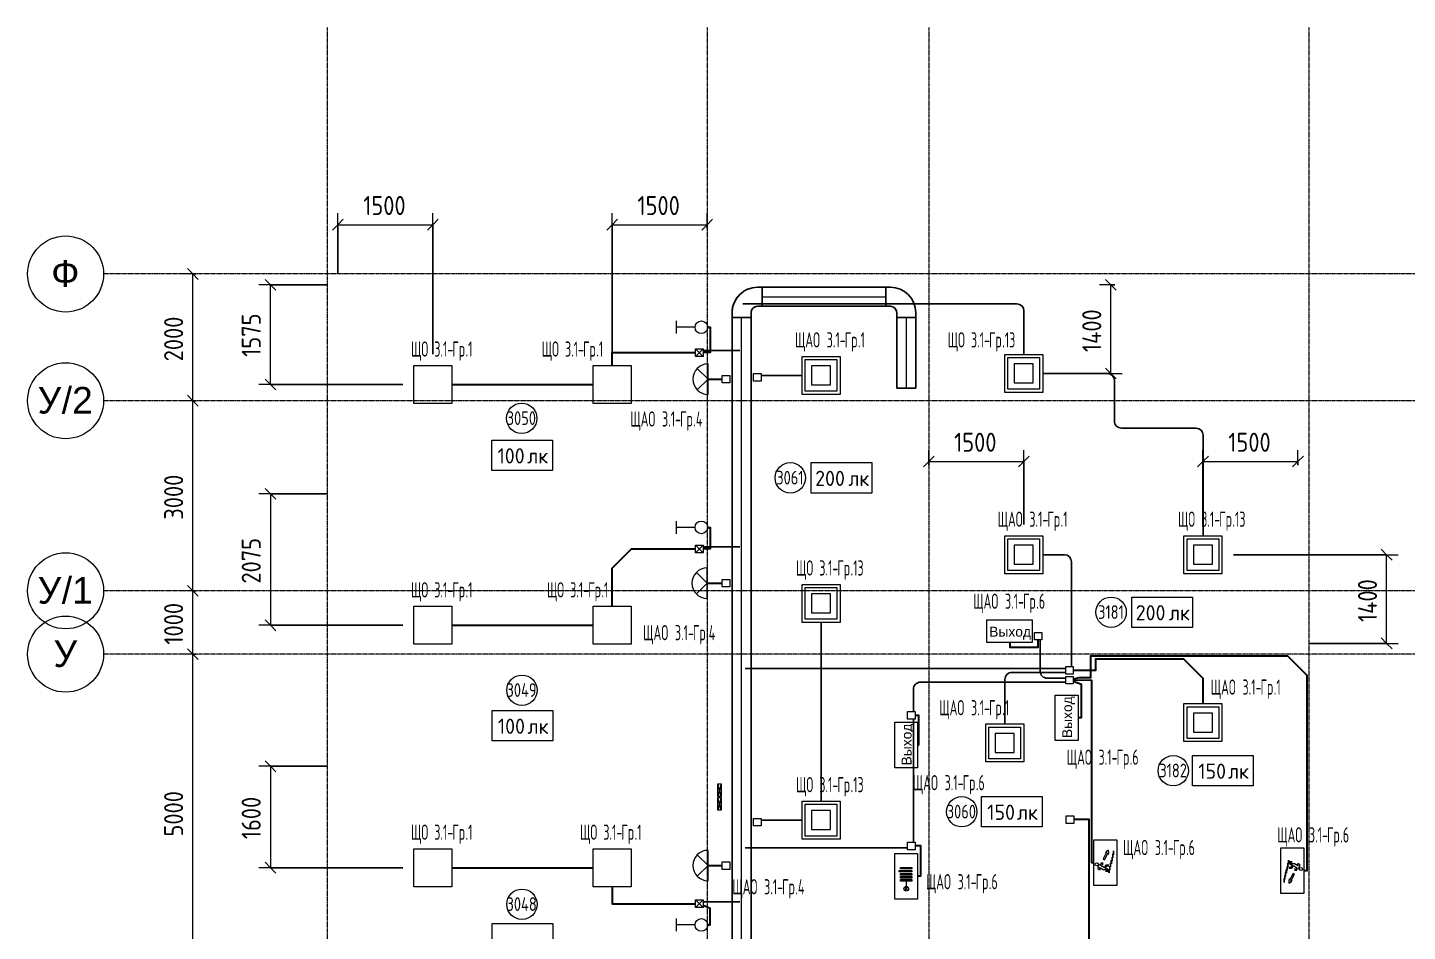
# Model space of a CAD drawing. Header units: millimetres. Extents: x -4730 to 98194, y -4296 to 93388.
# Drawn here: x -4730 to 17058, y 79125 to 93388 of the extents above; entities that cross this region are included whole.
import ezdxf

# ---------------------------------------------------------------- set-up
doc = ezdxf.new("R2010")
doc.units = ezdxf.units.MM
doc.linetypes.add('Линия сетки', pattern=[22.225, 12.7, -3.175, 3.175, -3.175])
for name, color, linetype, lineweight, true_color in [('Кабельные лотки', 5, 'Continuous', 25, 0x0000ff), ('Короба', 7, 'Continuous', 25, 0x008000), ('Соединительные детали кабельных лотков', 5, 'Continuous', 25, 0x0000ff), ('Соединительные детали коробов', 7, 'Continuous', 25, 0x008000), ('Типовые аннотации', 5, 'Continuous', 18, 0x0000ff), ('Уклон', 7, 'Continuous', 18, 0x007f00)]:
    doc.layers.add(name, color=color, linetype=linetype, lineweight=lineweight, true_color=true_color)
for name, color, linetype, lineweight in [('Марки помещений', 7, 'Continuous', 9), ('Марки силовых электроприборов', 7, 'Continuous', 9), ('Осевая линия', 7, 'Continuous', 18), ('Оси', 7, 'Continuous', 9), ('Провода', 7, 'Continuous', 35), ('Размеры', 7, 'Continuous', 9), ('Размеры-120', 7, 'Continuous', 9)]:
    doc.layers.add(name, color=color, linetype=linetype, lineweight=lineweight)
doc.styles.add('Arial', font='arial.ttf', dxfattribs={"height": 156})
doc.styles.add('Arial_1', font='arial.ttf', dxfattribs={"height": 420})
doc.styles.add('GOST Common', font='GOST_Common.ttf', dxfattribs={"width": 0.6, "height": 240})
doc.styles.add('GOST Common_1', font='GOST_Common.ttf', dxfattribs={"width": 0.9, "height": 300})
doc.styles.add('GOST Common_2', font='GOST_Common.ttf', dxfattribs={"width": 0.8, "height": 216})
doc.styles.add('GOST Common_3', font='GOST_Common.ttf', dxfattribs={"height": 240})
doc.dimstyles.new('ADSK_Проверочный', dxfattribs={"dimscale": 304.8, "dimtxt": 301.714499, "dimasz": 0.556693, "dimexe": 0.590551, "dimexo": 0.590551, "dimgap": 0.19685, "dimtad": 1, "dimdec": 3, "dimrnd": 0.001, "dimdsep": 46, "dimtxsty": 'GOST Common_1', "dimblk1": 'OBLIQUE', "dimblk2": 'OBLIQUE', "dimsah": 1, "dimcen": 0.09, "dimazin": 0, "dimtfac": 1, "dimtdec": 4, "dimtix": 1, "dimtmove": 0, "dimatfit": 3, "dimfxl": 1, "dimtvp": 1, "dimtolj": 1, "dimtzin": 0, "dimarcsym": 2})

# ---------------------------------------------------------------- blocks, each defined once
blk = doc.blocks.new('M_Короб_ отвод - Плоский торец - ПВХ - Стандартная-2386742-3-й этаж')
at = {"layer": 'Соединительные детали коробов'}
for p, q in [((0, 111.95), (0, 150.05)), ((-150.05, 0), (-111.95, 0))]:
    blk.add_line(p, q, dxfattribs=at)
blk.add_arc((-111.95, 111.95), 111.95, 270, 0, dxfattribs=at)
blk = doc.blocks.new('M_Горизонтальный изгиб-колено для канального - Стандартная-2475426-3-й этаж')
at = {"layer": 'Соединительные детали кабельных лотков'}
for p, q in [((-150, 250), (-150, 325)), ((150, 325), (-150, 325)), ((-150, 325), (150, 325)), ((-150, 325), (-150, 325)), ((-150, 325), (-150, 250)), ((150, 250), (150, 325)), ((150, 325), (150, 325)), ((150, 325), (150, 250)), ((-325, 150), (-325, 150)), ((-325, 150), (-325, -150)), ((-325, -150), (-325, 150)), ((-325, 150), (-250, 150)), ((-250, 150), (-325, 150)), ((-325, -150), (-325, -150)), ((-250, -150), (-325, -150)), ((-250, -150), (-325, -150))]:
    blk.add_line(p, q, dxfattribs=at)
for radius, end in [(100, 360), (400, 360), (100, 0), (400, 0)]:
    blk.add_arc((-250, 250), radius, 270, end, dxfattribs=at)
blk = doc.blocks.new('Ось сетки - Заголовок сетки - Окружность 5 мм-1145995-3-й этаж')
at = {"layer": 'Оси'}
blk.add_circle((0, 0), 5, dxfattribs=at)
blk = doc.blocks.new('DIMBLOCK40-3-й этаж')
at = {"layer": 'Размеры-120'}
for p, q in [((-2062, 83500), (-2302, 83500)), ((-2122, 83500), (-2207, 83585)), ((-2122, 78500), (-2122, 83500)), ((-2122, 83500), (-2037, 83415)), ((-2122, 83500), (-2062, 83500)), ((-2062, 78500), (-2302, 78500)), ((-2122, 78500), (-2207, 78585)), ((-2122, 78500), (-2037, 78415)), ((-2122, 78500), (-2062, 78500))]:
    blk.add_line(p, q, dxfattribs=at)
at = {"layer": 'Размеры-120', "color": 0, "insert": (-2574, 80622), "char_height": 300, "width": 908.21, "attachment_point": 1, "rotation": 90, "line_spacing_factor": 1.022761, "style": 'GOST Common_1'}
blk.add_mtext('5000', dxfattribs=at)
blk = doc.blocks.new('_Oblique')
at = {"color": 0, "linetype": 'ByBlock', "lineweight": -2}
blk.add_line((-0.5, -0.5), (0.5, 0.5), dxfattribs=at)
blk = doc.blocks.new('DIMBLOCK41-3-й этаж')
at = {"layer": 'Размеры-120'}
for p, q in [((-2122, 84500), (-2207, 84585)), ((-2062, 84500), (-2302, 84500)), ((-2122, 83500), (-2122, 84500)), ((-2122, 84500), (-2037, 84415)), ((-2122, 84500), (-2062, 84500)), ((-2062, 83500), (-2302, 83500)), ((-2122, 83500), (-2207, 83585)), ((-2122, 83500), (-2037, 83415)), ((-2122, 83500), (-2062, 83500))]:
    blk.add_line(p, q, dxfattribs=at)
at = {"layer": 'Размеры-120', "color": 0, "insert": (-2574, 83650), "char_height": 300, "width": 840.71, "attachment_point": 1, "rotation": 90, "line_spacing_factor": 1.022761, "style": 'GOST Common_1'}
blk.add_mtext('1000', dxfattribs=at)
blk = doc.blocks.new('DIMBLOCK42-3-й этаж')
at = {"layer": 'Размеры-120'}
for p, q in [((-2062, 87500), (-2302, 87500)), ((-2122, 87500), (-2207, 87585)), ((-2122, 84500), (-2122, 87500)), ((-2122, 87500), (-2037, 87415)), ((-2122, 87500), (-2062, 87500)), ((-2122, 84500), (-2207, 84585)), ((-2062, 84500), (-2302, 84500)), ((-2122, 84500), (-2037, 84415)), ((-2122, 84500), (-2062, 84500))]:
    blk.add_line(p, q, dxfattribs=at)
at = {"layer": 'Размеры-120', "color": 0, "insert": (-2574, 85622), "char_height": 300, "width": 908.21, "attachment_point": 1, "rotation": 90, "line_spacing_factor": 1.022761, "style": 'GOST Common_1'}
blk.add_mtext('3000', dxfattribs=at)
blk = doc.blocks.new('DIMBLOCK43-3-й этаж')
at = {"layer": 'Размеры-120'}
for p, q in [((-2122, 89500), (-2207, 89585)), ((-2062, 89500), (-2302, 89500)), ((-2122, 87500), (-2122, 89500)), ((-2122, 89500), (-2037, 89415)), ((-2122, 89500), (-2062, 89500)), ((-2062, 87500), (-2302, 87500)), ((-2122, 87500), (-2207, 87585)), ((-2122, 87500), (-2037, 87415)), ((-2122, 87500), (-2062, 87500))]:
    blk.add_line(p, q, dxfattribs=at)
at = {"layer": 'Размеры-120', "color": 0, "insert": (-2574, 88122), "char_height": 300, "width": 908.21, "attachment_point": 1, "rotation": 90, "line_spacing_factor": 1.022761, "style": 'GOST Common_1'}
blk.add_mtext('2000', dxfattribs=at)
blk = doc.blocks.new('DIMBLOCK44-3-й этаж')
at = {"layer": 'Размеры-120'}
for p, q in [((170, 89510), (170, 90458)), ((1670, 88232), (1670, 90458)), ((170, 90278), (85, 90193)), ((170, 90278), (255, 90363)), ((170, 90278), (1670, 90278)), ((170, 90278), (170, 89510)), ((1670, 90278), (1585, 90193)), ((1670, 90278), (1755, 90363)), ((1670, 90278), (1670, 88232))]:
    blk.add_line(p, q, dxfattribs=at)
at = {"layer": 'Размеры-120', "color": 0, "insert": (570, 90730), "char_height": 300, "width": 840.71, "attachment_point": 1, "line_spacing_factor": 1.022761, "style": 'GOST Common_1'}
blk.add_mtext('1500', dxfattribs=at)
blk = doc.blocks.new('DIMBLOCK45-3-й этаж')
at = {"layer": 'Размеры-120'}
for p, q in [((4500, 88232), (4500, 90458)), ((6000, 90218), (6000, 90458)), ((4500, 90278), (4415, 90193)), ((4500, 90278), (4585, 90363)), ((4500, 90278), (6000, 90278)), ((4500, 90278), (4500, 88232)), ((6000, 90278), (5915, 90193)), ((6000, 90278), (6085, 90363)), ((6000, 90278), (6000, 90218))]:
    blk.add_line(p, q, dxfattribs=at)
at = {"layer": 'Размеры-120', "color": 0, "insert": (4900, 90730), "char_height": 300, "width": 840.71, "attachment_point": 1, "line_spacing_factor": 1.022761, "style": 'GOST Common_1'}
blk.add_mtext('1500', dxfattribs=at)
blk = doc.blocks.new('DIMBLOCK46-3-й этаж')
at = {"layer": 'Размеры-120'}
for p, q in [((-897, 89330), (-981, 89415)), ((-10, 89330), (-1077, 89330)), ((-897, 87755), (-897, 89330)), ((-897, 89330), (-812, 89245)), ((-897, 89330), (-10, 89330)), ((-897, 87755), (-981, 87840)), ((1195, 87755), (-1077, 87755)), ((-897, 87755), (-812, 87670)), ((-897, 87755), (1195, 87755))]:
    blk.add_line(p, q, dxfattribs=at)
at = {"layer": 'Размеры-120', "color": 0, "insert": (-1349, 88192), "char_height": 300, "width": 840.71, "attachment_point": 1, "rotation": 90, "line_spacing_factor": 1.022761, "style": 'GOST Common_1'}
blk.add_mtext('1575', dxfattribs=at)
blk = doc.blocks.new('DIMBLOCK47-3-й этаж')
at = {"layer": 'Размеры-120'}
for p, q in [((-897, 86030), (-981, 86115)), ((-10, 86030), (-1077, 86030)), ((-897, 86030), (-897, 83955)), ((-897, 86030), (-812, 85945)), ((-897, 86030), (-10, 86030)), ((1195, 83955), (-1077, 83955)), ((-897, 83955), (-981, 84040)), ((-897, 83955), (-812, 83870)), ((-897, 83955), (1195, 83955))]:
    blk.add_line(p, q, dxfattribs=at)
at = {"layer": 'Размеры-120', "color": 0, "insert": (-1349, 84614), "char_height": 300, "width": 908.21, "attachment_point": 1, "rotation": 90, "line_spacing_factor": 1.022761, "style": 'GOST Common_1'}
blk.add_mtext('2075', dxfattribs=at)
blk = doc.blocks.new('DIMBLOCK48-3-й этаж')
at = {"layer": 'Размеры-120'}
for p, q in [((-10, 81730), (-1077, 81730)), ((-897, 81730), (-981, 81815)), ((-897, 81730), (-897, 80130)), ((-897, 81730), (-812, 81645)), ((-897, 81730), (-10, 81730)), ((-897, 80130), (-981, 80215)), ((1195, 80130), (-1077, 80130)), ((-897, 80130), (-812, 80045)), ((-897, 80130), (1195, 80130))]:
    blk.add_line(p, q, dxfattribs=at)
at = {"layer": 'Размеры-120', "color": 0, "insert": (-1349, 80580), "char_height": 300, "width": 840.71, "attachment_point": 1, "rotation": 90, "line_spacing_factor": 1.022761, "style": 'GOST Common_1'}
blk.add_mtext('1600', dxfattribs=at)
blk = doc.blocks.new('DIMBLOCK63-3-й этаж')
at = {"layer": 'Размеры-120'}
for p, q in [((13830, 85548), (13830, 86722)), ((15330, 86482), (15330, 86722)), ((13830, 86542), (13745, 86457)), ((13830, 86542), (13915, 86627)), ((13830, 86542), (15330, 86542)), ((13830, 86542), (13830, 85548)), ((15330, 86542), (15245, 86457)), ((15330, 86542), (15415, 86627)), ((15330, 86542), (15330, 86482))]:
    blk.add_line(p, q, dxfattribs=at)
at = {"layer": 'Размеры-120', "color": 0, "insert": (14230, 86994), "char_height": 300, "width": 840.71, "attachment_point": 1, "line_spacing_factor": 1.022761, "style": 'GOST Common_1'}
blk.add_mtext('1500', dxfattribs=at)
blk = doc.blocks.new('DIMBLOCK64-3-й этаж')
at = {"layer": 'Размеры-120'}
for p, q in [((9500, 86482), (9500, 86722)), ((11000, 85548), (11000, 86722)), ((9500, 86542), (9415, 86457)), ((9500, 86542), (9585, 86627)), ((9500, 86542), (11000, 86542)), ((9500, 86542), (9500, 86482)), ((11000, 86542), (10915, 86457)), ((11000, 86542), (11085, 86627)), ((11000, 86542), (11000, 85548))]:
    blk.add_line(p, q, dxfattribs=at)
at = {"layer": 'Размеры-120', "color": 0, "insert": (9900, 86994), "char_height": 300, "width": 840.71, "attachment_point": 1, "line_spacing_factor": 1.022761, "style": 'GOST Common_1'}
blk.add_mtext('1500', dxfattribs=at)
blk = doc.blocks.new('DIMBLOCK65-3-й этаж')
at = {"layer": 'Размеры-120'}
for p, q in [((12376, 89330), (12291, 89415)), ((12436, 89330), (12196, 89330)), ((12376, 87930), (12376, 89330)), ((12376, 89330), (12461, 89245)), ((12376, 89330), (12436, 89330)), ((11480, 87930), (12556, 87930)), ((12376, 87930), (11480, 87930)), ((12376, 87930), (12291, 88015)), ((12376, 87930), (12461, 87845))]:
    blk.add_line(p, q, dxfattribs=at)
at = {"layer": 'Размеры-120', "color": 0, "insert": (11924, 88267), "char_height": 300, "width": 871.39, "attachment_point": 1, "rotation": 90, "line_spacing_factor": 1.022761, "style": 'GOST Common_1'}
blk.add_mtext('1400', dxfattribs=at)
blk = doc.blocks.new('DIMBLOCK66-3-й этаж')
at = {"layer": 'Размеры-120'}
for p, q in [((14310, 85070), (16910, 85070)), ((16730, 85070), (14310, 85070)), ((16730, 85070), (16645, 85155)), ((16730, 83670), (16730, 85070)), ((16730, 85070), (16815, 84985)), ((15510, 83670), (16910, 83670)), ((16730, 83670), (15510, 83670)), ((16730, 83670), (16645, 83755)), ((16730, 83670), (16815, 83585))]:
    blk.add_line(p, q, dxfattribs=at)
at = {"layer": 'Размеры-120', "color": 0, "insert": (16278, 84007), "char_height": 300, "width": 871.39, "attachment_point": 1, "rotation": 90, "line_spacing_factor": 1.022761, "style": 'GOST Common_1'}
blk.add_mtext('1400', dxfattribs=at)
blk = doc.blocks.new('ADSK_Марка_Помещение_1_ГОСТ21-501-2011 - Номер-85995-3-й этаж')
at = {"layer": 'Марки помещений'}
blk.add_circle((0, 0), 2, dxfattribs=at)
blk = doc.blocks.new('Морка помещения_освещённость_ - Морка помещения_освещённость_-1484368-3-й этаж')
at = {"layer": 'Марки помещений', "color": 190, "true_color": 0x8000ff}
for p, q in [((-4, 0), (-4, 4)), ((-4, 4), (4, 4)), ((4, 4), (4, 0)), ((4, 0), (-4, 0))]:
    blk.add_line(p, q, dxfattribs=at)

msp = doc.modelspace()

# ---------------------------------------------------------------- linework, layer by layer
at = {"layer": 'Кабельные лотки'}
for p, q in [((6870.0021, 88990), (6870.0021, 89290)), ((8820.0021, 89290), (6870.0021, 89290)), ((8820.0021, 88990), (8820.0021, 89290)), ((6870.0021, 88990), (8820.0021, 88990)), ((6695.0021, 88815), (6395.0021, 88815)), ((6395.0021, 88815), (6395.0021, 43938.1437)), ((6695.0021, 43938.1437), (6695.0021, 88815)), ((8995.0021, 88815), (9295.0021, 88815)), ((8995.0021, 88815), (8995.0021, 87700)), ((9295.0021, 87700), (9295.0021, 88815)), ((8995.0021, 87700), (9295.0021, 87700))]:
    msp.add_line(p, q, dxfattribs=at)
at = {"layer": 'Короба'}
for p, q in [((10852.214, 89027.5), (6562.264, 89027.5)), ((11002.264, 88227.5), (11002.264, 88877.45)), ((5938.6497, 88291.5), (6518.6497, 88291.5)), ((7504.764, 87900), (6853.5891, 87900)), ((12282.214, 87930), (11299.764, 87930)), ((12432.264, 87217.55), (12432.264, 87779.95)), ((13682.214, 87067.5), (12582.314, 87067.5)), ((13832.264, 85367.5), (13832.264, 86917.45)), ((5938.6497, 85191.5), (6518.6497, 85191.5)), ((11299.764, 85070), (11603.6944, 85070)), ((11753.7444, 84919.95), (11753.7444, 83304.0637)), ((7802.264, 84002.5), (7802.264, 81177.5)), ((11258.7696, 83724.0385), (11258.7696, 83270.6137)), ((11662.2444, 83275.5637), (6602.2444, 83275.5637)), ((11662.2444, 83057.5637), (9407.4261, 83057.5637)), ((10702.264, 82397.5), (10702.264, 83062.5137)), ((10852.314, 83212.5637), (11662.2444, 83212.5637)), ((11408.8196, 83120.5637), (11662.2444, 83120.5637)), ((9257.3761, 82907.5137), (9257.3761, 82593.429)), ((9257.3761, 80533.429), (9257.3761, 82473.429)), ((6853.5891, 80880), (7504.764, 80880)), ((9165.8761, 80441.929), (6602.2444, 80441.929)), ((5938.6497, 79591.5), (6518.6497, 79591.5))]:
    msp.add_line(p, q, dxfattribs=at)
at = {"layer": 'Осевая линия'}
for p, q in [((6870.0021, 89140), (8820.0021, 89140)), ((6545.0021, 43938.1437), (6545.0021, 88815)), ((9145.0021, 88815), (9145.0021, 87700))]:
    msp.add_line(p, q, dxfattribs=at)
at = {"layer": 'Оси', "linetype": 'Линия сетки'}
for p, q in [((0, 93388.3703), (0, -3096.3487)), ((6000, 93388.3703), (6000, -3096.3487)), ((9500, 93388.3703), (9500, -3096.3487)), ((15500, 93388.3703), (15500, -3096.3487)), ((98194.2682, 89500), (-3530.0173, 89500)), ((98194.2682, 87500), (-3530.0173, 87500)), ((98194.2682, 84500), (-3530.0173, 84500)), ((98194.2682, 83500), (-3530.0173, 83500))]:
    msp.add_line(p, q, dxfattribs=at)
at = {"layer": 'Провода'}
for p, q in [((6015, 87840.0006), (6238.6497, 87840)), ((1970, 87755), (4200, 87755)), ((6000, 84620.0006), (6238.6497, 84620)), ((1970, 83955), (4200, 83955)), ((1970, 80130), (4200, 80130)), ((6015, 80163.6893), (6238.6497, 80163.6887))]:
    msp.add_line(p, q, dxfattribs=at)
at = {"layer": 'Провода', "flags": 128}
for points in [[(6009.3567, 88660), (6050, 88660), (6050, 88260.0007), (5938.6497, 88260.0007)], [(4501.3449, 88055), (4502.264, 88260.0001), (5818.6497, 88260)], [(6009.3567, 85500), (6050, 85500), (6050, 85160.0021), (5938.6497, 85160.0007)], [(4500.5636, 84255), (4501.6913, 84855.2026), (4807.064, 85160.0016), (5818.6497, 85160.0001)], [(10778.5485, 83683.2548), (10780, 83610), (11227.2648, 83610), (11227.268, 83724.0385)], [(15420.8403, 80086.6816), (15474.095, 80087.8273), (15474.095, 83163.0273), (15169.295, 83467.8273), (12054.095, 83467.8273), (12054.095, 83127.8273), (11870, 83127.8273), (11782.2444, 83104.8047)], [(13830.6792, 82720), (13831.5739, 83115.2008), (13527.464, 83420), (12132.264, 83420), (12132.264, 83244.064), (11782.2444, 83244.0638)], [(12108.2548, 80205.7825), (12075, 80205), (12075, 83085), (11782.2444, 83088.3725)], [(11856.7452, 82498.8543), (11910, 82500), (11910, 83020), (11782.2444, 83066.9934)], [(9321.7452, 82068.798), (9345, 82069.3721), (9345, 82529.3721), (9285.8761, 82531.3857)], [(13530, 76960), (12337.064, 76960), (12032.264, 77264.8), (12032.264, 80889.7472), (11788.7839, 80889.7456)], [(9321.7452, 79998.8543), (9375, 80000), (9375, 80473.4311), (9285.8761, 80473.4298)], [(4501.1916, 79830), (4502.264, 79560.0021), (5818.6497, 79560.0001)], [(6009.3567, 79226.6761), (6050, 79226.6761), (6050, 79486.6761), (5938.6497, 79534.3249)]]:
    msp.add_lwpolyline(points, dxfattribs=at)
at = {"layer": 'Типовые аннотации'}
for p, q in [((5509.3567, 88760), (5509.3567, 88560)), ((5809.3567, 88660), (5509.3567, 88660)), ((1370, 88055), (1970, 88055)), ((1370, 87455), (1370, 88055)), ((1970, 88055), (1970, 87455)), ((4200, 88055), (4800, 88055)), ((4200, 87455), (4200, 88055)), ((4800, 88055), (4800, 87455)), ((10700, 88230), (11300, 88230)), ((10700, 87630), (10700, 88230)), ((10750, 88180), (11250, 88180)), ((10750, 87680), (10750, 88180)), ((10850, 88080), (10850, 87780)), ((11150, 88080), (10850, 88080)), ((11150, 87780), (11150, 88080)), ((11250, 88180), (11250, 87680)), ((11300, 88230), (11300, 87630)), ((11300, 87630), (10700, 87630)), ((11250, 87680), (10750, 87680)), ((10850, 87780), (11150, 87780)), ((1970, 87455), (1370, 87455)), ((4800, 87455), (4200, 87455)), ((5509.3567, 85600), (5509.3567, 85400)), ((5809.3567, 85500), (5509.3567, 85500)), ((13530, 85370), (14130, 85370)), ((13530, 84770), (13530, 85370)), ((13580, 85320), (14080, 85320)), ((13580, 84820), (13580, 85320)), ((13680, 85220), (13680, 84920)), ((13980, 85220), (13680, 85220)), ((13980, 84920), (13980, 85220)), ((14080, 85320), (14080, 84820)), ((14130, 85370), (14130, 84770)), ((14130, 84770), (13530, 84770)), ((14080, 84820), (13580, 84820)), ((13680, 84920), (13980, 84920)), ((7500, 84600), (8100, 84600)), ((7500, 84000), (7500, 84600)), ((7550, 84550), (8050, 84550)), ((7550, 84050), (7550, 84550)), ((8050, 84550), (8050, 84050)), ((8100, 84600), (8100, 84000)), ((7650, 84450), (7650, 84150)), ((7950, 84450), (7650, 84450)), ((7950, 84150), (7950, 84450)), ((1370, 84255), (1970, 84255)), ((1370, 83655), (1370, 84255)), ((1970, 84255), (1970, 83655)), ((4200, 84255), (4800, 84255)), ((4200, 83655), (4200, 84255)), ((4800, 84255), (4800, 83655)), ((7650, 84150), (7950, 84150)), ((8100, 84000), (7500, 84000)), ((8050, 84050), (7550, 84050)), ((1970, 83655), (1370, 83655)), ((4800, 83655), (4200, 83655)), ((7500, 81180), (8100, 81180)), ((7500, 80580), (7500, 81180)), ((7550, 81130), (8050, 81130)), ((7550, 80630), (7550, 81130)), ((8050, 81130), (8050, 80630)), ((8100, 81180), (8100, 80580)), ((7650, 81030), (7650, 80730)), ((7950, 81030), (7650, 81030)), ((7950, 80730), (7950, 81030)), ((8050, 80630), (7550, 80630)), ((7650, 80730), (7950, 80730)), ((1370, 80430), (1970, 80430)), ((1370, 79830), (1370, 80430)), ((1970, 80430), (1970, 79830)), ((4200, 80430), (4800, 80430)), ((4200, 79830), (4200, 80430)), ((4800, 80430), (4800, 79830)), ((8100, 80580), (7500, 80580)), ((1970, 79830), (1370, 79830)), ((4800, 79830), (4200, 79830)), ((5509.3567, 79326.6761), (5509.3567, 79126.6761)), ((5809.3567, 79226.6761), (5509.3567, 79226.6761))]:
    msp.add_line(p, q, dxfattribs=at)
at = {"layer": 'Типовые аннотации', "color": 7}
for p, q in [((5818.6497, 88320), (5938.6497, 88320)), ((5818.6497, 88200), (5818.6497, 88320)), ((5818.6497, 88320), (5938.6497, 88200)), ((5818.6497, 88200), (5938.6497, 88320)), ((5938.6497, 88320), (5938.6497, 88200)), ((5938.6497, 88200), (5818.6497, 88200)), ((5818.6497, 85220), (5938.6497, 85220)), ((5818.6497, 85100), (5818.6497, 85220)), ((5818.6497, 85220), (5938.6497, 85100)), ((5818.6497, 85100), (5938.6497, 85220)), ((5938.6497, 85220), (5938.6497, 85100)), ((5938.6497, 85100), (5818.6497, 85100)), ((5818.6497, 79620), (5938.6497, 79620)), ((5818.6497, 79500), (5818.6497, 79620)), ((5818.6497, 79620), (5938.6497, 79500)), ((5818.6497, 79500), (5938.6497, 79620)), ((5938.6497, 79620), (5938.6497, 79500)), ((5938.6497, 79500), (5818.6497, 79500))]:
    msp.add_line(p, q, dxfattribs=at)
at = {"layer": 'Типовые аннотации', "color": 1, "true_color": 0xff0000}
for p, q in [((6015, 87600), (6015, 88080)), ((7500, 88200), (8100, 88200)), ((7500, 87600), (7500, 88200)), ((7550, 88150), (8050, 88150)), ((7550, 87650), (7550, 88150)), ((7650, 88050), (7650, 87750)), ((7950, 88050), (7650, 88050)), ((7950, 87750), (7950, 88050)), ((8050, 88150), (8050, 87650)), ((8100, 88200), (8100, 87600)), ((6015, 87840), (5845.2944, 88009.7056)), ((6015, 87840), (5845.2944, 87670.2944)), ((6238.6497, 87900), (6358.6497, 87900)), ((6238.6497, 87780), (6238.6497, 87900)), ((6358.6497, 87900), (6358.6497, 87780)), ((6733.5891, 87928.5), (6853.5891, 87928.5)), ((6733.5891, 87808.5), (6733.5891, 87928.5)), ((6853.5891, 87808.5), (6733.5891, 87808.5)), ((6853.5891, 87928.5), (6853.5891, 87808.5)), ((6358.6497, 87780), (6238.6497, 87780)), ((8100, 87600), (7500, 87600)), ((8050, 87650), (7550, 87650)), ((7650, 87750), (7950, 87750)), ((10700, 85370), (11300, 85370)), ((10700, 84770), (10700, 85370)), ((10750, 85320), (11250, 85320)), ((10750, 84820), (10750, 85320)), ((10850, 85220), (10850, 84920)), ((11150, 85220), (10850, 85220)), ((11150, 84920), (11150, 85220)), ((11250, 85320), (11250, 84820)), ((11300, 85370), (11300, 84770)), ((6000, 84620), (5830.2944, 84789.7056)), ((6000, 84380), (6000, 84860)), ((11300, 84770), (10700, 84770)), ((11250, 84820), (10750, 84820)), ((10850, 84920), (11150, 84920)), ((6000, 84620), (5830.2944, 84450.2944)), ((6238.6497, 84680), (6358.6497, 84680)), ((6238.6497, 84560), (6238.6497, 84680)), ((6358.6497, 84560), (6238.6497, 84560)), ((6358.6497, 84680), (6358.6497, 84560)), ((11167.2696, 83844.0385), (11287.2696, 83844.0385)), ((11167.2696, 83724.0385), (11167.2696, 83844.0385)), ((11287.2696, 83724.0385), (11167.2696, 83724.0385)), ((11287.2696, 83844.0385), (11287.2696, 83724.0385)), ((11662.2444, 83304.0637), (11782.2444, 83304.0637)), ((11662.2444, 83184.0637), (11662.2444, 83304.0637)), ((11782.2444, 83304.0637), (11782.2444, 83184.0637)), ((11782.2444, 83184.0637), (11662.2444, 83184.0637)), ((11662.2444, 83149.0637), (11782.2444, 83149.0637)), ((11662.2444, 83029.0637), (11662.2444, 83149.0637)), ((11782.2444, 83029.0637), (11662.2444, 83029.0637)), ((11782.2444, 83149.0637), (11782.2444, 83029.0637)), ((9165.8761, 82593.429), (9285.8761, 82593.429)), ((9165.8761, 82473.429), (9165.8761, 82593.429)), ((9285.8761, 82593.429), (9285.8761, 82473.429)), ((13530, 82720), (14130, 82720)), ((13530, 82120), (13530, 82720)), ((13580, 82670), (14080, 82670)), ((13580, 82170), (13580, 82670)), ((14080, 82670), (14080, 82170)), ((14130, 82720), (14130, 82120)), ((9285.8761, 82473.429), (9165.8761, 82473.429)), ((10400, 82400), (11000, 82400)), ((10400, 81800), (10400, 82400)), ((11000, 82400), (11000, 81800)), ((13680, 82570), (13680, 82270)), ((13980, 82570), (13680, 82570)), ((13980, 82270), (13980, 82570)), ((10450, 82350), (10950, 82350)), ((10450, 81850), (10450, 82350)), ((10550, 82250), (10550, 81950)), ((10850, 82250), (10550, 82250)), ((10850, 81950), (10850, 82250)), ((10950, 82350), (10950, 81850)), ((14080, 82170), (13580, 82170)), ((13680, 82270), (13980, 82270)), ((10550, 81950), (10850, 81950)), ((14130, 82120), (13530, 82120)), ((11000, 81800), (10400, 81800)), ((10950, 81850), (10450, 81850)), ((6015, 79923.6887), (6015, 80403.6887)), ((9165.8761, 80533.429), (9285.8761, 80533.429)), ((9165.8761, 80413.429), (9165.8761, 80533.429)), ((9285.8761, 80413.429), (9165.8761, 80413.429)), ((9285.8761, 80533.429), (9285.8761, 80413.429)), ((6015, 80163.6887), (5845.2944, 80333.3943)), ((6238.6497, 80223.6887), (6358.6497, 80223.6887)), ((6238.6497, 80103.6887), (6238.6497, 80223.6887)), ((6358.6497, 80223.6887), (6358.6497, 80103.6887)), ((8961.7452, 80354.9821), (9321.7452, 80354.9821)), ((8961.7452, 79634.9821), (8961.7452, 80354.9821)), ((9321.7452, 80354.9821), (9321.7452, 79634.9821)), ((6015, 80163.6887), (5845.2944, 79993.9831)), ((6358.6497, 80103.6887), (6238.6497, 80103.6887)), ((9030.847, 80061.8665), (9030.847, 80085.8665)), ((9030.847, 80085.8665), (9234.847, 80085.8665)), ((9234.847, 80061.8665), (9030.847, 80061.8665)), ((9054.847, 80109.8665), (9054.847, 80133.8665)), ((9054.847, 80133.8665), (9234.847, 80133.8665)), ((9234.847, 80109.8665), (9054.847, 80109.8665)), ((9054.847, 80013.8665), (9054.847, 80037.8665)), ((9054.847, 80037.8665), (9234.847, 80037.8665)), ((9234.847, 80013.8665), (9054.847, 80013.8665)), ((9054.847, 79965.8665), (9054.847, 79989.8665)), ((9054.847, 79989.8665), (9234.847, 79989.8665)), ((9234.847, 79965.8665), (9054.847, 79965.8665)), ((9234.847, 80133.8665), (9234.847, 80109.8665)), ((9234.847, 80085.8665), (9234.847, 80061.8665)), ((9234.847, 80037.8665), (9234.847, 80013.8665)), ((9234.847, 79989.8665), (9234.847, 79965.8665)), ((9054.847, 79917.8665), (9054.847, 79941.8665)), ((9054.847, 79941.8665), (9234.847, 79941.8665)), ((9234.847, 79917.8665), (9054.847, 79917.8665)), ((9119.3912, 79823.3224), (9144.847, 79797.8665)), ((9119.3912, 79772.4107), (9144.847, 79797.8665)), ((9144.847, 79917.8665), (9144.847, 79797.8665)), ((9144.847, 79797.8665), (9170.3029, 79823.3224)), ((9144.847, 79797.8665), (9170.3029, 79772.4107)), ((9234.847, 79941.8665), (9234.847, 79917.8665)), ((9321.7452, 79634.9821), (8961.7452, 79634.9821))]:
    msp.add_line(p, q, dxfattribs=at)
at = {"layer": 'Типовые аннотации', "color": 96, "true_color": 0x008000}
for p, q in [((10414.9821, 83683.2548), (10414.9821, 84043.2548)), ((10414.9821, 84043.2548), (11134.9821, 84043.2548)), ((11134.9821, 84043.2548), (11134.9821, 83683.2548)), ((11134.9821, 83683.2548), (10414.9821, 83683.2548)), ((11496.7452, 82854.9821), (11856.7452, 82854.9821)), ((11496.7452, 82134.9821), (11496.7452, 82854.9821)), ((11856.7452, 82854.9821), (11856.7452, 82134.9821)), ((8961.7452, 82424.3542), (9321.7452, 82424.3542)), ((8961.7452, 81704.3542), (8961.7452, 82424.3542)), ((9321.7452, 82424.3542), (9321.7452, 81704.3542)), ((11856.7452, 82134.9821), (11496.7452, 82134.9821)), ((9321.7452, 81704.3542), (8961.7452, 81704.3542)), ((12108.2548, 79850.0179), (12108.2548, 80570.0179)), ((12108.2548, 80570.0179), (12468.2548, 80570.0179)), ((12340.7613, 80407.4959), (12300.1315, 80381.9377)), ((12342.5804, 80359.5304), (12340.7613, 80407.4959)), ((12468.2548, 80570.0179), (12468.2548, 79850.0179)), ((15060.8403, 80442.8093), (15420.8403, 80442.8093)), ((15060.8403, 79722.8093), (15060.8403, 80442.8093)), ((15420.8403, 80442.8093), (15420.8403, 79722.8093)), ((12172.8076, 80144.4487), (12196.8076, 80186.0179)), ((12196.8076, 80186.0179), (12226.8076, 80186.0179)), ((12226.8076, 80186.0179), (12226.8076, 80210.0179)), ((12244.8076, 80210.0179), (12244.8076, 80168.0179)), ((12309.2427, 80373.4924), (12253.2243, 80267.3701)), ((12253.2243, 80267.3701), (12274.4487, 80256.1664)), ((12274.4487, 80256.1664), (12330.4672, 80362.2887)), ((12300.1315, 80381.9377), (12288.9278, 80360.7133)), ((12288.9278, 80360.7133), (12309.2427, 80373.4924)), ((12330.4672, 80362.2887), (12331.3767, 80338.3059)), ((12331.3767, 80338.3059), (12342.5804, 80359.5304)), ((12364.4762, 80202.0796), (12364.4762, 80154.0796)), ((12376.4762, 80250.0796), (12376.4762, 80202.0796)), ((12376.4762, 80142.0796), (12376.4762, 80190.0796)), ((12388.4762, 80298.0796), (12388.4762, 80250.0796)), ((12388.4762, 80190.0796), (12388.4762, 80238.0796)), ((12400.4762, 80346.0796), (12400.4762, 80298.0796)), ((12400.4762, 80238.0796), (12400.4762, 80286.0796)), ((12412.4762, 80394.0796), (12412.4762, 80346.0796)), ((12412.4762, 80286.0796), (12412.4762, 80334.0796)), ((12424.4762, 80334.0796), (12424.4762, 80394.0796)), ((15164.6188, 80198.7477), (15164.6188, 80150.7477)), ((15176.6188, 80246.7477), (15176.6188, 80198.7477)), ((15176.6188, 80138.7477), (15176.6188, 80186.7477)), ((15188.6188, 80186.7477), (15188.6188, 80246.7477)), ((15209.9336, 80176.7709), (15209.9336, 80230.7709)), ((15227.9336, 80230.7709), (15227.9336, 80194.7709)), ((15227.9336, 80194.7709), (15275.9336, 80194.7709)), ((15275.9336, 80194.7709), (15338.2874, 80158.7709)), ((15338.2874, 80173.9862), (15316.1105, 80186.7901)), ((15325.1105, 80202.3785), (15356.2874, 80184.3785)), ((15356.2874, 80184.3785), (15356.2874, 80148.3785)), ((12172.8076, 80108.4487), (12172.8076, 80144.4487)), ((12203.9845, 80090.4487), (12172.8076, 80108.4487)), ((12253.1614, 80098.0564), (12190.8076, 80134.0564)), ((12190.8076, 80118.841), (12212.9845, 80106.0372)), ((12210.4153, 80168.0179), (12272.7691, 80132.0179)), ((12301.1614, 80098.0564), (12253.1614, 80098.0564)), ((12272.7691, 80132.0179), (12296.7691, 80173.5871)), ((12307.1614, 80155.5871), (12284.3384, 80116.0564)), ((12284.3384, 80116.0564), (12319.1614, 80116.0564)), ((12296.7691, 80173.5871), (12344.7691, 80173.5871)), ((12301.1614, 80062.0564), (12301.1614, 80098.0564)), ((12344.7691, 80155.5871), (12307.1614, 80155.5871)), ((12319.1614, 80116.0564), (12319.1614, 80062.0564)), ((12340.4762, 80106.0796), (12340.4762, 80046.0796)), ((12352.4762, 80154.0796), (12352.4762, 80106.0796)), ((12352.4762, 80046.0796), (12352.4762, 80094.0796)), ((12364.4762, 80094.0796), (12364.4762, 80142.0796)), ((15116.6188, 80006.7477), (15116.6188, 79958.7477)), ((15128.6188, 80054.7477), (15128.6188, 80006.7477)), ((15128.6188, 79946.7477), (15128.6188, 79994.7477)), ((15140.6188, 80102.7477), (15140.6188, 80054.7477)), ((15140.6188, 79994.7477), (15140.6188, 80042.7477)), ((15152.6188, 80150.7477), (15152.6188, 80102.7477)), ((15152.6188, 80042.7477), (15152.6188, 80090.7477)), ((15164.6188, 80090.7477), (15164.6188, 80138.7477)), ((15184.3259, 80137.2401), (15221.9336, 80137.2401)), ((15232.3259, 80119.2401), (15184.3259, 80119.2401)), ((15254.6463, 80036.6609), (15198.6279, 79930.5386)), ((15244.7567, 80176.7709), (15209.9336, 80176.7709)), ((15219.8523, 79919.3349), (15275.8708, 80025.4572)), ((15221.9336, 80137.2401), (15244.7567, 80176.7709)), ((15256.3259, 80160.8093), (15232.3259, 80119.2401)), ((15275.8708, 80025.4572), (15254.6463, 80036.6609)), ((15318.6797, 80124.8093), (15256.3259, 80160.8093)), ((15284.2874, 80082.8093), (15284.2874, 80124.8093)), ((15332.2874, 80106.8093), (15302.2874, 80106.8093)), ((15302.2874, 80106.8093), (15302.2874, 80082.8093)), ((15356.2874, 80148.3785), (15332.2874, 80106.8093)), ((12468.2548, 79850.0179), (12108.2548, 79850.0179)), ((15104.6188, 79958.7477), (15104.6188, 79898.7477)), ((15116.6188, 79898.7477), (15116.6188, 79946.7477)), ((15197.7183, 79954.5213), (15186.5147, 79933.2969)), ((15186.5147, 79933.2969), (15188.3338, 79885.3314)), ((15188.3338, 79885.3314), (15228.9636, 79910.8895)), ((15198.6279, 79930.5386), (15197.7183, 79954.5213)), ((15240.1672, 79932.114), (15219.8523, 79919.3349)), ((15228.9636, 79910.8895), (15240.1672, 79932.114)), ((15420.8403, 79722.8093), (15060.8403, 79722.8093))]:
    msp.add_line(p, q, dxfattribs=at)
at = {"layer": 'Типовые аннотации', "color": 16, "true_color": 0x800000}
for p, q in [((6733.5891, 80908.5), (6853.5891, 80908.5)), ((6733.5891, 80788.5), (6733.5891, 80908.5)), ((6853.5891, 80908.5), (6853.5891, 80788.5)), ((11668.7839, 80949.7452), (11788.7839, 80949.7452)), ((11668.7839, 80829.7452), (11668.7839, 80949.7452)), ((11788.7839, 80949.7452), (11788.7839, 80829.7452)), ((6853.5891, 80788.5), (6733.5891, 80788.5)), ((11788.7839, 80829.7452), (11668.7839, 80829.7452))]:
    msp.add_line(p, q, dxfattribs=at)
at = {"layer": 'Типовые аннотации'}
for centre in [(5909.3567, 88660), (5909.3567, 85500), (5909.3567, 79226.6761)]:
    msp.add_circle(centre, 100, dxfattribs=at)
at = {"layer": 'Типовые аннотации', "color": 96, "true_color": 0x008000}
for centre in [(12152.2764, 80184.0152), (15376.8186, 80108.812)]:
    msp.add_circle(centre, 24, dxfattribs=at)
at = {"layer": 'Типовые аннотации', "color": 1, "true_color": 0xff0000}
msp.add_circle((9144.847, 79797.8665), 36, dxfattribs=at)
for centre in [(6015, 87840), (6000, 84620), (6015, 80163.6887)]:
    msp.add_arc(centre, 240, 90, 270, dxfattribs=at)
at = {"layer": 'Уклон'}
for p, q in [((6220.8743, 81255.4929), (6170.8743, 81455.4929)), ((6220.8743, 81455.4929), (6170.8743, 81255.4929)), ((6170.8743, 81455.4929), (6220.8743, 81455.4929)), ((6170.8743, 81255.4929), (6170.8743, 81455.4929)), ((6220.8743, 81455.4929), (6220.8743, 81255.4929)), ((6220.8743, 81255.4929), (6170.8743, 81255.4929)), ((6220.8743, 81035.4929), (6170.8743, 81235.4929)), ((6220.8743, 81235.4929), (6170.8743, 81035.4929)), ((6170.8743, 81235.4929), (6220.8743, 81235.4929)), ((6170.8743, 81035.4929), (6170.8743, 81235.4929)), ((6220.8743, 81235.4929), (6220.8743, 81035.4929)), ((6220.8743, 81035.4929), (6170.8743, 81035.4929))]:
    msp.add_line(p, q, dxfattribs=at)

# ---------------------------------------------------------------- block references
at = {"layer": 'Марки помещений', "xscale": 120, "yscale": 120, "zscale": 120}
for p in [(3072.7158, 87221.9582), (7313.4343, 86282.6623), (12379.5338, 84161.5901), (3076.3917, 82930.3779), (13361.6264, 81660.6811), (10020.9724, 81012.8444), (3076.3917, 79552.5941)]:
    msp.add_blockref('ADSK_Марка_Помещение_1_ГОСТ21-501-2011 - Номер-85995-3-й этаж', p, dxfattribs=at)
at = {"layer": 'Марки помещений', "color": 190, "true_color": 0x8000ff, "xscale": 120, "yscale": 120, "zscale": 120}
for p in [(3078.5578, 86397.8977), (8122.0838, 86042.6623), (13184.2401, 83921.5901), (3083.7558, 82130.1555), (14144.2401, 81420.6811), (10811.3796, 80772.8444), (3083.7558, 78770.6823)]:
    msp.add_blockref('Морка помещения_освещённость_ - Морка помещения_освещённость_-1484368-3-й этаж', p, dxfattribs=at)
at = {"layer": 'Оси', "xscale": 120, "yscale": 120, "zscale": 120, "rotation": 90}
for p in [(-4130.0173, 89500), (-4130.0173, 87500), (-4130.0173, 84500), (-4130.0173, 83500)]:
    msp.add_blockref('Ось сетки - Заголовок сетки - Окружность 5 мм-1145995-3-й этаж', p, dxfattribs=at)
at = {"layer": 'Соединительные детали кабельных лотков'}
for p, rotation in [((6545.0021, 89140), 180), ((6545.0021, 89140), 180), ((9145.0021, 89140), 90), ((9145.0021, 89140), 90)]:
    msp.add_blockref('M_Горизонтальный изгиб-колено для канального - Стандартная-2475426-3-й этаж', p, dxfattribs=dict(at, rotation=rotation))
at = {"layer": 'Соединительные детали коробов'}
for p, rotation in [((11002.264, 89027.5), 90), ((12432.264, 87930), 90), ((12432.264, 87067.5), 270), ((13832.264, 87067.5), 90), ((11753.7444, 85070), 90), ((11258.7696, 83120.5637), 270), ((9257.3761, 83057.5637), 180), ((10702.264, 83212.5637), 180)]:
    msp.add_blockref('M_Короб_ отвод - Плоский торец - ПВХ - Стандартная-2386742-3-й этаж', p, dxfattribs=dict(at, rotation=rotation))

# ---------------------------------------------------------------- texts
at = {"layer": 'Марки помещений', "char_height": 216, "attachment_point": 1, "style": 'GOST Common_2'}
for s, insert, width in [('3050', (2835.7598, 87332.7454), 584.9112), ('3061', (7092.3184, 86393.4495), 546.4302), ('3181', (12174.2578, 84272.3773), 507.9492), ('3049', (2832.7158, 83041.1651), 600.3036), ('3182', (13140.5105, 81771.4684), 546.4302), ('3060', (9784.0165, 81123.6316), 584.9112), ('3048', (2832.7158, 79663.3813), 600.3036)]:
    msp.add_mtext(s, dxfattribs=dict(at, insert=insert, width=width))
at = {"layer": 'Марки помещений', "color": 190, "true_color": 0x8000ff, "char_height": 240, "attachment_point": 1, "style": 'GOST Common_3'}
for s, insert, width in [('100', (2690.6739, 86749.6097), 567.59475), ('лк', (3158.9864, 86749.6097), 413.67075), ('200', (7706, 86394.3742), 634.9365), ('лк', (8229.875, 86394.3742), 413.67075), ('200', (12768.1562, 84273.3021), 634.9365), ('лк', (13292.0312, 84273.3021), 413.67075), ('100', (2695.8719, 82481.8674), 567.59475), ('лк', (3164.1844, 82481.8674), 413.67075), ('150', (13756.3562, 81772.3931), 567.59475), ('лк', (14224.6687, 81772.3931), 413.67075), ('150', (10423.4958, 81124.5563), 567.59475), ('лк', (10891.8083, 81124.5563), 413.67075)]:
    msp.add_mtext(s, dxfattribs=dict(at, insert=insert, width=width))
at = {"layer": 'Марки силовых электроприборов', "char_height": 240, "attachment_point": 1, "style": 'GOST Common'}
for s, insert, width in [('ЩАО', (7387.0853, 88580.1824), 502.17705), (' 3.1-', (7801.4228, 88580.1824), 450.2277), ('Гр', (8172.8978, 88580.1824), 253.9746), ('.1', (8382.4478, 88580.1824), 138.5316), ('ЩО', (9798.1636, 88580.1824), 340.55685), (' 3.1-', (10079.1511, 88580.1824), 450.2277), ('Гр', (10450.6261, 88580.1824), 253.9746), ('.13', (10660.1761, 88580.1824), 259.74675), ('ЩО', (1323.6853, 88435.1824), 340.55685), (' 3.1-', (1604.6728, 88435.1824), 450.2277), ('Гр', (1976.1478, 88435.1824), 253.9746), ('.1', (2185.6978, 88435.1824), 138.5316), ('ЩО', (3388.1572, 88435.1824), 340.55685), (' 3.1-', (3669.1447, 88435.1824), 450.2277), ('Гр', (4040.6197, 88435.1824), 253.9746), ('.1', (4250.1697, 88435.1824), 138.5316), ('ЩАО', (4786.7673, 87331.9589), 502.17705), (' 3.1-', (5201.1048, 87331.9589), 450.2277), ('Гр', (5572.5798, 87331.9589), 253.9746), ('.4', (5782.1298, 87331.9589), 196.2531), ('ЩАО', (10587.0853, 85750.1824), 502.17705), (' 3.1-', (11001.4228, 85750.1824), 450.2277), ('Гр', (11372.8978, 85750.1824), 253.9746), ('.1', (11582.4478, 85750.1824), 138.5316), ('ЩО', (13433.6453, 85750.1824), 340.55685), (' 3.1-', (13714.6328, 85750.1824), 450.2277), ('Гр', (14086.1078, 85750.1824), 253.9746), ('.13', (14295.6578, 85750.1824), 259.74675), ('ЩО', (7403.6453, 84980.1824), 340.55685), (' 3.1-', (7684.6328, 84980.1824), 450.2277), ('Гр', (8056.1078, 84980.1824), 253.9746), ('.13', (8265.6578, 84980.1824), 259.74675), ('ЩО', (1323.6853, 84635.1824), 340.55685), (' 3.1-', (1604.6728, 84635.1824), 450.2277), ('Гр', (1976.1478, 84635.1824), 253.9746), ('.1', (2185.6978, 84635.1824), 138.5316), ('ЩО', (3469.3859, 84635.1824), 340.55685), (' 3.1-', (3750.3734, 84635.1824), 450.2277), ('Гр', (4121.8484, 84635.1824), 253.9746), ('.1', (4331.3984, 84635.1824), 138.5316), ('ЩАО', (10202.2304, 84455.6492), 502.17705), (' 3.1-', (10616.5679, 84455.6492), 450.2277), ('Гр', (10988.0429, 84455.6492), 253.9746), ('.6', (11197.5929, 84455.6492), 178.93665), ('ЩАО', (4989.8756, 83959.1907), 502.17705), (' 3.1-', (5404.2131, 83959.1907), 450.2277), ('Гр', (5775.6881, 83959.1907), 253.9746), ('.4', (5985.2381, 83959.1907), 196.2531), ('ЩАО', (13952.532, 83100.1824), 502.17705), (' 3.1-', (14366.8695, 83100.1824), 450.2277), ('Гр', (14738.3445, 83100.1824), 253.9746), ('.1', (14947.8945, 83100.1824), 138.5316), ('ЩАО', (9665.2581, 82774.8333), 502.17705), (' 3.1-', (10079.5956, 82774.8333), 450.2277), ('Гр', (10451.0706, 82774.8333), 253.9746), ('.1', (10660.6206, 82774.8333), 138.5316), ('ЩАО', (11678.9284, 81993.3384), 502.17705), (' 3.1-', (12093.2659, 81993.3384), 450.2277), ('Гр', (12464.7409, 81993.3384), 253.9746), ('.6', (12674.2909, 81993.3384), 178.93665), ('ЩО', (7403.6453, 81560.1824), 340.55685), (' 3.1-', (7684.6328, 81560.1824), 450.2277), ('Гр', (8056.1078, 81560.1824), 253.9746), ('.13', (8265.6578, 81560.1824), 259.74675), ('ЩАО', (9248.4622, 81591.6773), 502.17705), (' 3.1-', (9662.7997, 81591.6773), 450.2277), ('Гр', (10034.2747, 81591.6773), 253.9746), ('.6', (10243.8247, 81591.6773), 178.93665), ('ЩО', (1323.6853, 80810.1824), 340.55685), (' 3.1-', (1604.6728, 80810.1824), 450.2277), ('Гр', (1976.1478, 80810.1824), 253.9746), ('.1', (2185.6978, 80810.1824), 138.5316), ('ЩО', (3993.0742, 80810.1824), 340.55685), (' 3.1-', (4274.0617, 80810.1824), 450.2277), ('Гр', (4645.5367, 80810.1824), 253.9746), ('.1', (4855.0867, 80810.1824), 138.5316), ('ЩАО', (15002.3564, 80768.0097), 502.17705), (' 3.1-', (15416.6939, 80768.0097), 450.2277), ('Гр', (15788.1689, 80768.0097), 253.9746), ('.6', (15997.7189, 80768.0097), 178.93665), ('ЩАО', (12568.2474, 80567.9708), 502.17705), (' 3.1-', (12982.5849, 80567.9708), 450.2277), ('Гр', (13354.0599, 80567.9708), 253.9746), ('.6', (13563.6099, 80567.9708), 178.93665), ('ЩАО', (9453.7168, 80028.6875), 502.17705), (' 3.1-', (9868.0543, 80028.6875), 450.2277), ('Гр', (10239.5293, 80028.6875), 253.9746), ('.6', (10449.0793, 80028.6875), 178.93665), ('ЩАО', (6398.3564, 79948.6875), 502.17705), (' 3.1-', (6812.6939, 79948.6875), 450.2277), ('Гр', (7184.1689, 79948.6875), 253.9746), ('.4', (7393.7189, 79948.6875), 196.2531)]:
    msp.add_mtext(s, dxfattribs=dict(at, insert=insert, width=width))
at = {"layer": 'Оси', "char_height": 420, "attachment_point": 1, "style": 'Arial_1'}
for s, insert, width in [('\\fArial|b0|i0|c204|p34|;Ф', (-4357.3219, 89717.441), 548.35425), ('\\fArial|b0|i0|c204|p34|;У', (-4571.5219, 87717.441), 461.772), ('/2', (-4190.5219, 87717.441), 606.07575), ('\\fArial|b0|i0|c204|p34|;У', (-4571.5219, 84717.441), 461.772), ('/1', (-4190.5219, 84717.441), 606.07575), ('\\fArial|b0|i0|c204|p34|;У', (-4321.3219, 83717.441), 461.772)]:
    msp.add_mtext(s, dxfattribs=dict(at, insert=insert, width=width))
at = {"layer": 'Типовые аннотации', "color": 96, "lineweight": 9, "true_color": 0x008000, "insert": (10455.125, 83932.4194), "char_height": 156, "width": 769.62, "attachment_point": 1, "style": 'Arial'}
msp.add_mtext('Выход', dxfattribs=at)
at = {"layer": 'Типовые аннотации', "color": 96, "lineweight": 9, "true_color": 0x008000, "char_height": 156, "width": 769.62, "attachment_point": 1, "rotation": 90, "style": 'Arial'}
for insert in [(11607.5806, 82175.125), (9072.5806, 81744.4971)]:
    msp.add_mtext('Выход', dxfattribs=dict(at, insert=insert))

# ---------------------------------------------------------------- dimensions: what is measured, and where the dimension line sits
at = {"layer": 'Размеры'}
for base, p1, p2, override, picture, middle in [((1670, 90277.7796), (170, 89330), (1670, 88052.5), {"dimpost": '<>', "dimfxl": 1970.280754}, 'DIMBLOCK44-3-й этаж', (920, 90487.7796)), ((6000, 90277.7796), (4500, 88052.5), (6000, 90397.7615), {"dimpost": '<>', "dimfxl": 2783.927326}, 'DIMBLOCK45-3-й этаж', (5250, 90487.7796)), ((11000, 86542.3077), (9500, 86662.2895), (11000, 85367.5), {"dimpost": '<>', "dimfxl": 1981.534745}, 'DIMBLOCK64-3-й этаж', (10250, 86752.3077)), ((15330, 86542.3077), (13830, 85367.5), (15330, 86662.2895), {"dimpost": '<>', "dimfxl": 1981.534745}, 'DIMBLOCK63-3-й этаж', (14580, 86752.3077))]:
    dim = msp.add_linear_dim(base=base, p1=p1, p2=p2, dimstyle='ADSK_Проверочный', override=override, dxfattribs=at)
    dim.commit()
    dim.dimension.update_dxf_attribs({"geometry": picture, "text_midpoint": middle})
for base, p1, p2, override, picture, middle in [((-2121.9532, 89500), (-2241.9351, 87500), (-2241.9351, 89500), {"dimpost": '<>', "dimfxl": 2000}, 'DIMBLOCK43-3-й этаж', (-2331.9532, 88500)), ((-896.5219, 89330), (1374.764, 87755), (170, 89330), {"dimpost": '<>', "dimfxl": 1982.947617}, 'DIMBLOCK46-3-й этаж', (-1106.5219, 88542.5)), ((12375.9595, 89330), (11299.764, 87930), (12255.9776, 89330), {"dimpost": '<>', "dimfxl": 1695.389171}, 'DIMBLOCK65-3-й этаж', (12165.9595, 88630)), ((-2121.9532, 87500), (-2241.9351, 84500), (-2241.9351, 87500), {"dimpost": '<>', "dimfxl": 3000}, 'DIMBLOCK42-3-й этаж', (-2331.9532, 86000)), ((-896.5219, 83955), (170, 86030), (1374.764, 83955), {"dimpost": '<>', "dimfxl": 2399.39185}, 'DIMBLOCK47-3-й этаж', (-1106.5219, 84992.5)), ((16730.2994, 85070), (15330, 83670), (14129.764, 85070), {"dimpost": '<>', "dimfxl": 1844.062499}, 'DIMBLOCK66-3-й этаж', (16520.2994, 84370)), ((-2121.9532, 84500), (-2241.9351, 83500), (-2241.9351, 84500), {"dimpost": '<>', "dimfxl": 1000}, 'DIMBLOCK41-3-й этаж', (-2331.9532, 84000)), ((-2121.9532, 83500), (-2241.9351, 78500), (-2241.9351, 83500), {"dimpost": '<>', "dimfxl": 5000}, 'DIMBLOCK40-3-й этаж', (-2331.9532, 81000)), ((-896.5219, 80130), (170, 81730), (1374.764, 80130), {"dimpost": '<>', "dimfxl": 2002.862015}, 'DIMBLOCK48-3-й этаж', (-1106.5219, 80930))]:
    dim = msp.add_linear_dim(base=base, p1=p1, p2=p2, angle=90, dimstyle='ADSK_Проверочный', override=override, dxfattribs=at)
    dim.commit()
    dim.dimension.update_dxf_attribs({"geometry": picture, "text_midpoint": middle})

doc.saveas('drawing.dxf')
